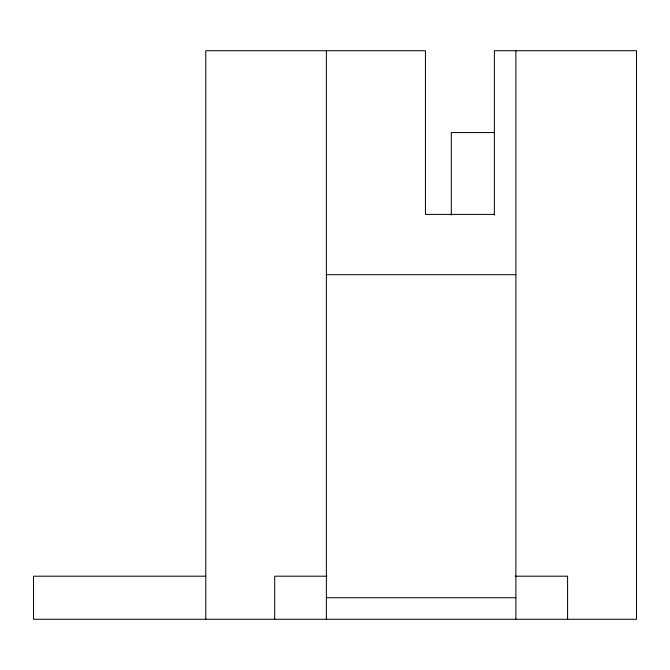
<?xml version="1.0" encoding="UTF-8"?>
<svg xmlns="http://www.w3.org/2000/svg" width="670" height="670" viewBox="0 0 670 670"><rect width="100%" height="100%" fill="white"/><g stroke="black" fill="none" stroke-linecap="round" stroke-linejoin="round"><path stroke-width="1" d="M494.368 132.568L451.295 132.568L451.295 215.129M494.368 214.4L425.45 214.4L425.45 50.727L205.782 50.727L205.782 619.273M326.382 274.7L515.9 274.7M205.782 576.2L33.5 576.2L33.5 619.273L636.5 619.273L636.5 50.727L494.368 50.727L494.368 215.129M327.002 576.2L274.7 576.2L274.7 619.273M515.289 576.2L567.582 576.2L567.582 619.273M326.382 597.732L515.9 597.732M515.9 50.727L515.9 619.273M326.382 50.727L326.382 619.273"/></g></svg>
